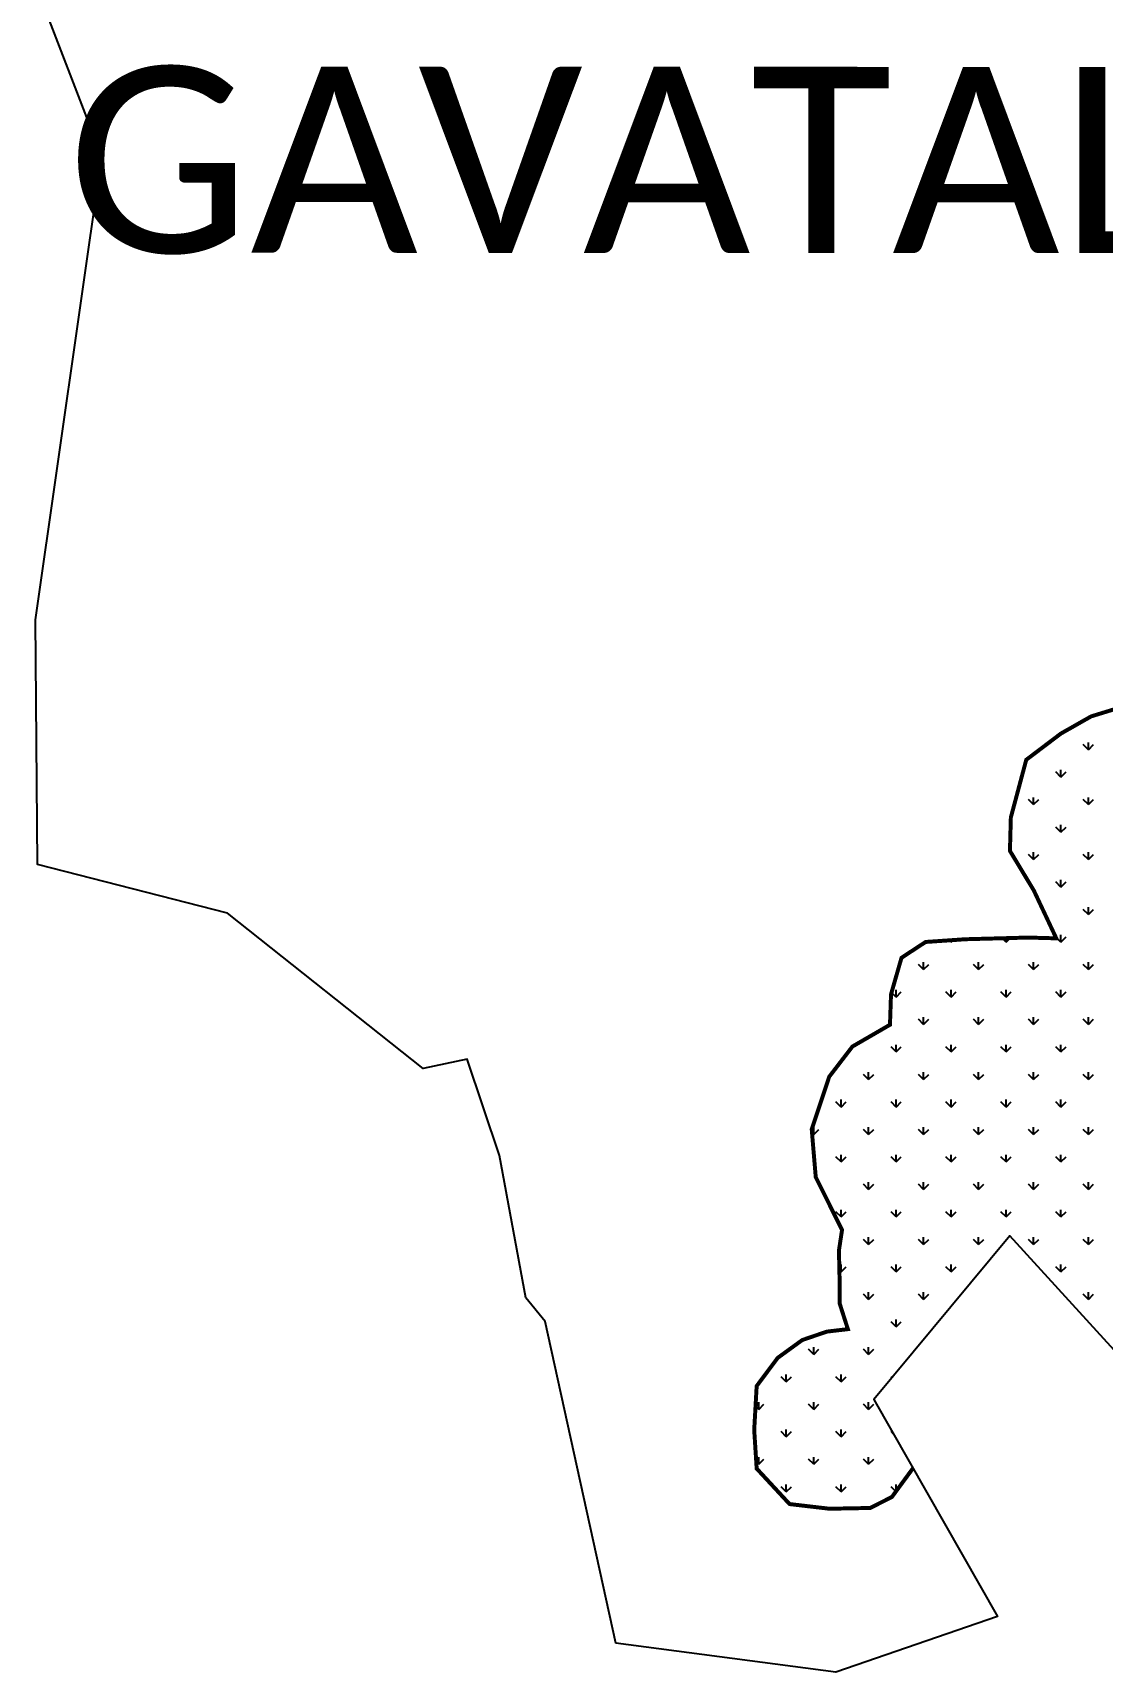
# Model space of a CAD drawing. Header units: feet. Extents: x 359135 to 361265, y 1738813 to 1741261.
# Drawn here: x 359597 to 360423, y 1738813 to 1740078 of the extents above; entities that cross this region are included whole.
import ezdxf

# ---------------------------------------------------------------- set-up
doc = ezdxf.new("R2010")
doc.units = ezdxf.units.FT
doc.header["$MEASUREMENT"] = 0
doc.layers.add('MANGROOVES', color=112, linetype='Continuous')
doc.layers.add('VILLAGE NAME', color=250, linetype='Continuous')
doc.styles.get("Standard").update_dxf_attribs({"font": 'arial.ttf'})

msp = doc.modelspace()

# ---------------------------------------------------------------- linework, layer by layer
at = {"color": 3}
msp.add_lwpolyline([(360515.4, 1738970.3), (360351.7, 1739150), (360246.7, 1739023.5), (360342.2, 1738856.1), (360217.3, 1738813.1), (360047.4, 1738835.5), (359992.9, 1739083.8), (359978, 1739102.1), (359957.7, 1739211.9), (359932.8, 1739286.3), (359898.8, 1739279), (359747.7, 1739398.9), (359601.1, 1739436.5), (359599.5, 1739625.2), (359650.7, 1739982.9), (359597.4, 1740121.6)], dxfattribs=at)
at = {"layer": 'MANGROOVES', "linetype": 'Continuous'}
for p, q in [((360412.3, 1739525.1), (360408.3, 1739529.1)), ((360412.3, 1739525.1), (360412.3, 1739530.7)), ((360412.3, 1739525.1), (360416.3, 1739529.1)), ((360391.1, 1739503.9), (360387.1, 1739507.9)), ((360391.1, 1739503.9), (360391.1, 1739509.5)), ((360391.1, 1739503.9), (360395.1, 1739507.9)), ((360369.9, 1739482.7), (360369.9, 1739488.3)), ((360412.3, 1739482.7), (360412.3, 1739488.3)), ((360369.9, 1739482.7), (360365.9, 1739486.7)), ((360369.9, 1739482.7), (360373.9, 1739486.7)), ((360412.3, 1739482.7), (360408.3, 1739486.7)), ((360412.3, 1739482.7), (360416.3, 1739486.7)), ((360352.2, 1739465), (360352.7, 1739465.4)), ((360391.1, 1739461.5), (360387.1, 1739465.4)), ((360391.1, 1739461.5), (360391.1, 1739467.1)), ((360391.1, 1739461.5), (360395.1, 1739465.4)), ((360369.9, 1739440.3), (360365.9, 1739444.2)), ((360369.9, 1739440.3), (360369.9, 1739445.9)), ((360369.9, 1739440.3), (360373.9, 1739444.2)), ((360412.3, 1739440.3), (360408.3, 1739444.2)), ((360412.3, 1739440.3), (360412.3, 1739445.9)), ((360412.3, 1739440.3), (360416.3, 1739444.2)), ((360391.1, 1739419), (360391.1, 1739424.7)), ((360391.1, 1739419), (360387.1, 1739423)), ((360391.1, 1739419), (360395.1, 1739423)), ((360412.3, 1739397.8), (360408.3, 1739401.8)), ((360412.3, 1739397.8), (360412.3, 1739403.5)), ((360412.3, 1739397.8), (360416.3, 1739401.8)), ((360306.3, 1739376.6), (360304.9, 1739378)), ((360306.3, 1739376.6), (360307.8, 1739378.2)), ((360306.3, 1739376.6), (360306.3, 1739378.1)), ((360348.7, 1739376.6), (360345.7, 1739379.6)), ((360348.7, 1739376.6), (360351.8, 1739379.7)), ((360348.7, 1739376.6), (360348.7, 1739379.6)), ((360391.1, 1739376.6), (360387.1, 1739380.6)), ((360391.1, 1739376.6), (360391.1, 1739382.2)), ((360391.1, 1739376.6), (360395.1, 1739380.6)), ((360285, 1739355.4), (360285, 1739361)), ((360327.5, 1739355.4), (360327.5, 1739361)), ((360369.9, 1739355.4), (360369.9, 1739361)), ((360412.3, 1739355.4), (360412.3, 1739361)), ((360285, 1739355.4), (360281.1, 1739359.4)), ((360285, 1739355.4), (360289, 1739359.4)), ((360327.5, 1739355.4), (360323.5, 1739359.4)), ((360327.5, 1739355.4), (360331.5, 1739359.4)), ((360369.9, 1739355.4), (360365.9, 1739359.4)), ((360369.9, 1739355.4), (360373.9, 1739359.4)), ((360412.3, 1739355.4), (360408.3, 1739359.4)), ((360412.3, 1739355.4), (360416.3, 1739359.4)), ((360263.8, 1739334.2), (360260.3, 1739337.7)), ((360263.8, 1739334.2), (360263.8, 1739339.8)), ((360263.8, 1739334.2), (360267.8, 1739338.2)), ((360306.3, 1739334.2), (360302.3, 1739338.2)), ((360306.3, 1739334.2), (360306.3, 1739339.8)), ((360306.3, 1739334.2), (360310.2, 1739338.2)), ((360348.7, 1739334.2), (360344.7, 1739338.2)), ((360348.7, 1739334.2), (360348.7, 1739339.8)), ((360348.7, 1739334.2), (360352.7, 1739338.2)), ((360391.1, 1739334.2), (360387.1, 1739338.2)), ((360391.1, 1739334.2), (360391.1, 1739339.8)), ((360391.1, 1739334.2), (360395.1, 1739338.2)), ((360285, 1739313), (360281.1, 1739317)), ((360285, 1739313), (360285, 1739318.6)), ((360285, 1739313), (360289, 1739317)), ((360327.5, 1739313), (360323.5, 1739317)), ((360327.5, 1739313), (360327.5, 1739318.6)), ((360327.5, 1739313), (360331.5, 1739317)), ((360369.9, 1739313), (360365.9, 1739317)), ((360369.9, 1739313), (360369.9, 1739318.6)), ((360369.9, 1739313), (360373.9, 1739317)), ((360412.3, 1739313), (360408.3, 1739317)), ((360412.3, 1739313), (360412.3, 1739318.6)), ((360412.3, 1739313), (360416.3, 1739317)), ((360263.8, 1739291.8), (360263.8, 1739297.4)), ((360306.3, 1739291.8), (360306.3, 1739297.4)), ((360348.7, 1739291.8), (360348.7, 1739297.4)), ((360391.1, 1739291.8), (360391.1, 1739297.4)), ((360263.8, 1739291.8), (360259.9, 1739295.7)), ((360263.8, 1739291.8), (360267.8, 1739295.7)), ((360306.3, 1739291.8), (360302.3, 1739295.7)), ((360306.3, 1739291.8), (360310.2, 1739295.7)), ((360348.7, 1739291.8), (360344.7, 1739295.7)), ((360348.7, 1739291.8), (360352.7, 1739295.7)), ((360391.1, 1739291.8), (360387.1, 1739295.7)), ((360391.1, 1739291.8), (360395.1, 1739295.7)), ((360242.6, 1739270.5), (360238.6, 1739274.5)), ((360242.6, 1739270.6), (360242.6, 1739276.2)), ((360242.6, 1739270.5), (360246.6, 1739274.5)), ((360285, 1739270.5), (360281.1, 1739274.5)), ((360285, 1739270.6), (360285, 1739276.2)), ((360285, 1739270.5), (360289, 1739274.5)), ((360327.5, 1739270.5), (360323.5, 1739274.5)), ((360327.5, 1739270.6), (360327.5, 1739276.2)), ((360327.5, 1739270.5), (360331.5, 1739274.5)), ((360369.9, 1739270.5), (360365.9, 1739274.5)), ((360369.9, 1739270.6), (360369.9, 1739276.2)), ((360369.9, 1739270.5), (360373.9, 1739274.5)), ((360412.3, 1739270.5), (360408.3, 1739274.5)), ((360412.3, 1739270.6), (360412.3, 1739276.2)), ((360412.3, 1739270.5), (360416.3, 1739274.5)), ((360221.4, 1739249.3), (360217.4, 1739253.3)), ((360221.4, 1739249.3), (360221.4, 1739255)), ((360221.4, 1739249.3), (360225.4, 1739253.3)), ((360263.8, 1739249.3), (360259.9, 1739253.3)), ((360263.8, 1739249.3), (360263.8, 1739255)), ((360263.8, 1739249.3), (360267.8, 1739253.3)), ((360306.3, 1739249.3), (360302.3, 1739253.3)), ((360306.3, 1739249.3), (360306.3, 1739255)), ((360306.3, 1739249.3), (360310.2, 1739253.3)), ((360348.7, 1739249.3), (360344.7, 1739253.3)), ((360348.7, 1739249.3), (360348.7, 1739255)), ((360348.7, 1739249.3), (360352.7, 1739253.3)), ((360391.1, 1739249.3), (360387.1, 1739253.3)), ((360391.1, 1739249.3), (360391.1, 1739255)), ((360391.1, 1739249.3), (360395.1, 1739253.3)), ((360200.2, 1739228.1), (360200.2, 1739233.7)), ((360242.6, 1739228.1), (360242.6, 1739233.7)), ((360285, 1739228.1), (360285, 1739233.7)), ((360327.5, 1739228.1), (360327.5, 1739233.7)), ((360369.9, 1739228.1), (360369.9, 1739233.7)), ((360412.3, 1739228.1), (360412.3, 1739233.7)), ((360200.2, 1739228.1), (360198.9, 1739229.4)), ((360200.2, 1739228.1), (360204.2, 1739232.1)), ((360242.6, 1739228.1), (360238.6, 1739232.1)), ((360242.6, 1739228.1), (360246.6, 1739232.1)), ((360285, 1739228.1), (360281.1, 1739232.1)), ((360285, 1739228.1), (360289, 1739232.1)), ((360327.5, 1739228.1), (360323.5, 1739232.1)), ((360327.5, 1739228.1), (360331.5, 1739232.1)), ((360369.9, 1739228.1), (360365.9, 1739232.1)), ((360369.9, 1739228.1), (360373.9, 1739232.1)), ((360412.3, 1739228.1), (360408.3, 1739232.1)), ((360412.3, 1739228.1), (360416.3, 1739232.1)), ((360221.4, 1739206.9), (360217.4, 1739210.9)), ((360221.4, 1739206.9), (360221.4, 1739212.5)), ((360221.4, 1739206.9), (360225.4, 1739210.9)), ((360263.8, 1739206.9), (360259.9, 1739210.9)), ((360263.8, 1739206.9), (360263.8, 1739212.5)), ((360263.8, 1739206.9), (360267.8, 1739210.9)), ((360306.3, 1739206.9), (360302.3, 1739210.9)), ((360306.3, 1739206.9), (360306.3, 1739212.5)), ((360306.3, 1739206.9), (360310.2, 1739210.9)), ((360348.7, 1739206.9), (360344.7, 1739210.9)), ((360348.7, 1739206.9), (360348.7, 1739212.5)), ((360348.7, 1739206.9), (360352.7, 1739210.9)), ((360391.1, 1739206.9), (360387.1, 1739210.9)), ((360391.1, 1739206.9), (360391.1, 1739212.5)), ((360391.1, 1739206.9), (360395.1, 1739210.9)), ((360242.6, 1739185.7), (360238.6, 1739189.7)), ((360242.6, 1739185.7), (360242.6, 1739191.3)), ((360242.6, 1739185.7), (360246.6, 1739189.7)), ((360285, 1739185.7), (360281.1, 1739189.7)), ((360285, 1739185.7), (360285, 1739191.3)), ((360285, 1739185.7), (360289, 1739189.7)), ((360327.5, 1739185.7), (360323.5, 1739189.7)), ((360327.5, 1739185.7), (360327.5, 1739191.3)), ((360327.5, 1739185.7), (360331.5, 1739189.7)), ((360369.9, 1739185.7), (360365.9, 1739189.7)), ((360369.9, 1739185.7), (360369.9, 1739191.3)), ((360369.9, 1739185.7), (360373.9, 1739189.7)), ((360412.3, 1739185.7), (360408.3, 1739189.7)), ((360412.3, 1739185.7), (360412.3, 1739191.3)), ((360412.3, 1739185.7), (360416.3, 1739189.7)), ((360221.4, 1739164.5), (360217.4, 1739168.5)), ((360221.4, 1739164.5), (360221.4, 1739170.1)), ((360221.4, 1739164.5), (360225.4, 1739168.5)), ((360263.8, 1739164.5), (360259.9, 1739168.5)), ((360263.8, 1739164.5), (360263.8, 1739170.1)), ((360263.8, 1739164.5), (360267.8, 1739168.5)), ((360306.3, 1739164.5), (360302.3, 1739168.5)), ((360306.3, 1739164.5), (360306.3, 1739170.1)), ((360306.3, 1739164.5), (360310.2, 1739168.5)), ((360348.7, 1739164.5), (360344.7, 1739168.5)), ((360348.7, 1739164.5), (360348.7, 1739170.1)), ((360348.7, 1739164.5), (360352.7, 1739168.5)), ((360391.1, 1739164.5), (360387.1, 1739168.5)), ((360391.1, 1739164.5), (360391.1, 1739170.1)), ((360391.1, 1739164.5), (360395.1, 1739168.5)), ((360242.6, 1739143.3), (360238.6, 1739147.2)), ((360242.6, 1739143.3), (360242.6, 1739148.9)), ((360242.6, 1739143.3), (360246.6, 1739147.2)), ((360285, 1739143.3), (360281.1, 1739147.2)), ((360285, 1739143.3), (360285, 1739148.9)), ((360285, 1739143.3), (360289, 1739147.2)), ((360327.5, 1739143.3), (360323.5, 1739147.2)), ((360327.5, 1739143.3), (360327.5, 1739148.9)), ((360327.5, 1739143.3), (360331.5, 1739147.2)), ((360369.9, 1739143.3), (360365.9, 1739147.2)), ((360369.9, 1739143.3), (360369.9, 1739148.9)), ((360369.9, 1739143.3), (360373.9, 1739147.2)), ((360412.3, 1739143.3), (360408.3, 1739147.2)), ((360412.3, 1739143.3), (360412.3, 1739148.9)), ((360412.3, 1739143.3), (360416.3, 1739147.2)), ((360221.4, 1739122.1), (360220, 1739123.4)), ((360221.4, 1739122.1), (360221.4, 1739127.7)), ((360221.4, 1739122.1), (360225.4, 1739126)), ((360263.8, 1739122.1), (360259.9, 1739126)), ((360263.8, 1739122.1), (360263.8, 1739127.7)), ((360263.8, 1739122.1), (360267.8, 1739126)), ((360306.3, 1739122.1), (360302.3, 1739126)), ((360306.3, 1739122.1), (360306.3, 1739127.7)), ((360306.3, 1739122.1), (360310.2, 1739126)), ((360391.1, 1739122.1), (360387.1, 1739126)), ((360391.1, 1739122.1), (360391.1, 1739127.7)), ((360391.1, 1739122.1), (360395.1, 1739126)), ((360242.6, 1739100.8), (360238.6, 1739104.8)), ((360242.6, 1739100.8), (360242.6, 1739106.5)), ((360242.6, 1739100.8), (360246.6, 1739104.8)), ((360285, 1739100.8), (360281.1, 1739104.8)), ((360285, 1739100.8), (360285, 1739106.5)), ((360285, 1739100.8), (360289, 1739104.8)), ((360412.3, 1739100.8), (360408.3, 1739104.8)), ((360412.3, 1739100.8), (360412.3, 1739106.5)), ((360412.3, 1739100.8), (360416.3, 1739104.8)), ((360224.9, 1739083.1), (360225.4, 1739083.6)), ((360263.8, 1739079.6), (360259.9, 1739083.6)), ((360263.8, 1739079.6), (360263.8, 1739085.3)), ((360263.8, 1739079.6), (360267.8, 1739083.6)), ((360200.2, 1739058.4), (360196.2, 1739062.4)), ((360200.2, 1739058.4), (360200.2, 1739064)), ((360200.2, 1739058.4), (360204.2, 1739062.4)), ((360242.6, 1739058.4), (360238.6, 1739062.4)), ((360242.6, 1739058.4), (360242.6, 1739064)), ((360242.6, 1739058.4), (360246.6, 1739062.4)), ((360179, 1739037.2), (360175, 1739041.2)), ((360179, 1739037.2), (360179, 1739042.8)), ((360179, 1739037.2), (360183, 1739041.2)), ((360221.4, 1739037.2), (360217.4, 1739041.2)), ((360221.4, 1739037.2), (360221.4, 1739042.8)), ((360221.4, 1739037.2), (360225.4, 1739041.2)), ((360260.7, 1739040.3), (360259.9, 1739041.2)), ((360157.8, 1739016), (360157.8, 1739021.6)), ((360157.8, 1739016), (360161.7, 1739020)), ((360200.2, 1739016), (360196.2, 1739020)), ((360200.2, 1739016), (360200.2, 1739021.6)), ((360200.2, 1739016), (360204.2, 1739020)), ((360242.6, 1739016), (360238.6, 1739020)), ((360242.6, 1739016), (360242.6, 1739021.6)), ((360242.6, 1739016), (360246.6, 1739020)), ((360157.8, 1739016), (360155.3, 1739018.5)), ((360179, 1738994.8), (360175, 1738998.8)), ((360179, 1738994.8), (360179, 1739000.4)), ((360179, 1738994.8), (360183, 1738998.8)), ((360221.4, 1738994.8), (360217.4, 1738998.8)), ((360221.4, 1738994.8), (360221.4, 1739000.4)), ((360221.4, 1738994.8), (360225.4, 1738998.8)), ((360262.2, 1738996.5), (360259.9, 1738998.8)), ((360157.8, 1738973.6), (360155.8, 1738975.5)), ((360157.8, 1738973.6), (360157.8, 1738979.2)), ((360157.8, 1738973.6), (360161.7, 1738977.5)), ((360200.2, 1738973.6), (360196.2, 1738977.5)), ((360200.2, 1738973.6), (360200.2, 1738979.2)), ((360200.2, 1738973.6), (360204.2, 1738977.5)), ((360242.6, 1738973.6), (360238.6, 1738977.5)), ((360242.6, 1738973.6), (360242.6, 1738979.2)), ((360242.6, 1738973.6), (360246.6, 1738977.5)), ((360179, 1738952.4), (360175, 1738956.3)), ((360179, 1738952.4), (360179, 1738958)), ((360179, 1738952.4), (360183, 1738956.3)), ((360221.4, 1738952.4), (360217.4, 1738956.3)), ((360221.4, 1738952.4), (360221.4, 1738958)), ((360221.4, 1738952.4), (360225.4, 1738956.3)), ((360263.7, 1738952.5), (360259.9, 1738956.3)), ((360263.8, 1738952.8), (360263.8, 1738958))]:
    msp.add_line(p, q, dxfattribs=at)
at = {"layer": 'MANGROOVES', "const_width": 3.06, "flags": 128}
msp.add_lwpolyline([(360276.9, 1738970.6), (360260.6, 1738948.4), (360243.9, 1738939.9), (360212.4, 1738939.3), (360181.6, 1738942.9), (360156.2, 1738970.3), (360154.3, 1739000.1), (360156.2, 1739034), (360172.4, 1739055.7), (360191.4, 1739069.5), (360210.4, 1739076), (360226.6, 1739077.9), (360220.3, 1739097.6), (360220.2, 1739116.6), (360219.7, 1739138.6), (360222.1, 1739154.5), (360201.8, 1739195.2), (360198.7, 1739232.1), (360212.2, 1739272.7), (360230.1, 1739296), (360259.1, 1739312.8), (360259.9, 1739336.3), (360268, 1739364.5), (360286.6, 1739376.7), (360317.2, 1739378.8), (360365.7, 1739380.1), (360387.5, 1739379.5), (360370.1, 1739416.5), (360351.7, 1739447), (360352.4, 1739472.8), (360364.3, 1739517.3), (360391, 1739537.5), (360414.4, 1739550.8), (360437.2, 1739557.8)], dxfattribs=at)

# ---------------------------------------------------------------- texts
at = {"layer": 'VILLAGE NAME', "insert": (359624, 1740052.3), "char_height": 143.7, "attachment_point": 1, "rotation": 359.9793}
msp.add_mtext_dynamic_manual_height_columns('{\\fCalibri|b0|i0|c0|p34;GAVATALE}', width=1418, gutter_width=718.5, heights=[0], dxfattribs=at)

doc.saveas('drawing.dxf')
